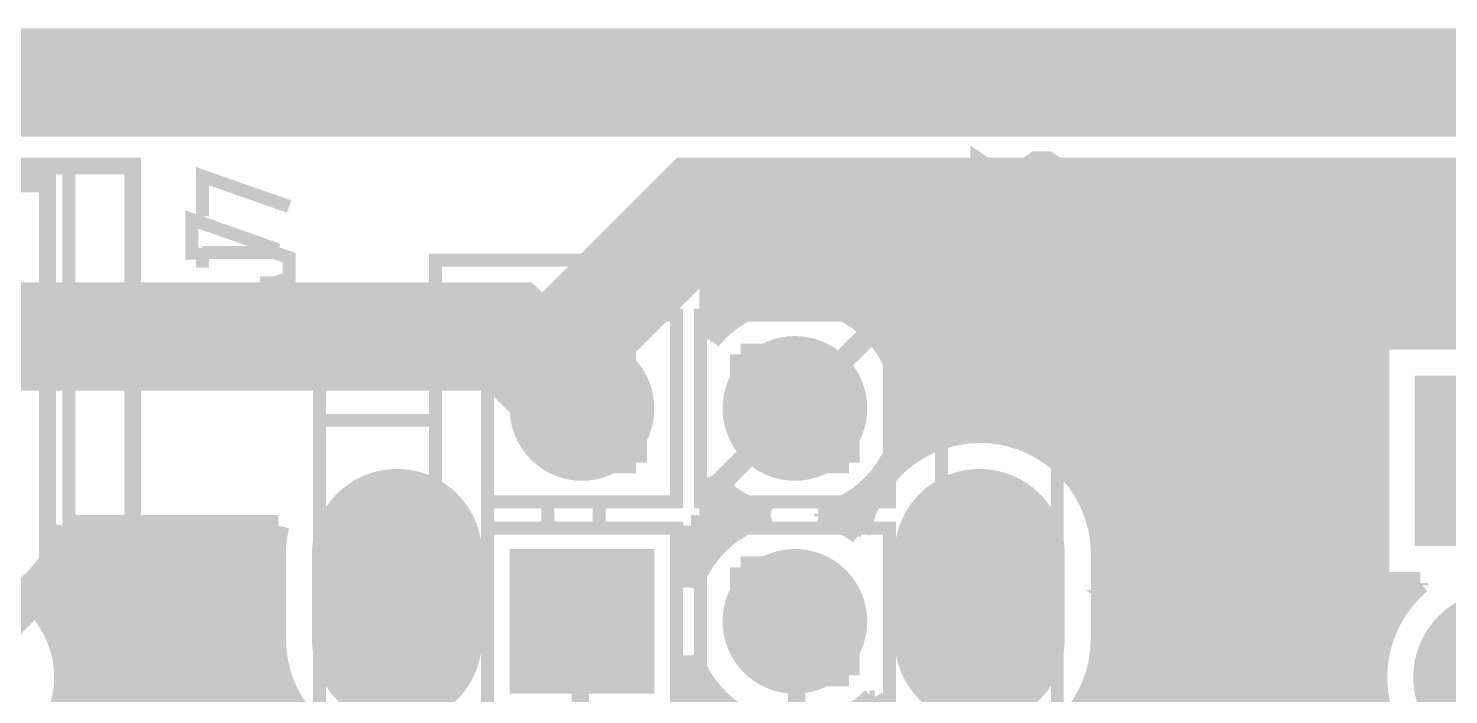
# Model space of a CAD drawing. Extents: x -1 to 101, y -64 to 41.
# Drawn here: x 30.99 to 47.66, y 32.82 to 40.63 of the extents above; entities that cross this region are included whole.
import ezdxf

# ---------------------------------------------------------------- set-up
doc = ezdxf.new("R2010")
doc.units = 0
doc.header["$MEASUREMENT"] = 0
doc.layers.get('0').update_dxf_attribs({"linetype": 'CONTINUOUS'})
for name, color, linetype in [('22-313-0_AST', 7, 'CONTINUOUS'), ('22-313-0_BOT', 7, 'CONTINUOUS'), ('22-313-0_DRD', 2, 'CONTINUOUS'), ('22-313-0_SMB', 4, 'CONTINUOUS'), ('22-313-0_SMT', 3, 'CONTINUOUS'), ('22-313-0_SST', 10, 'CONTINUOUS'), ('22-313-0_TOP', 14, 'CONTINUOUS'), ('THRUHOLE_TAP', 11, 'CONTINUOUS')]:
    doc.layers.add(name, color=color, linetype=linetype)

# ---------------------------------------------------------------- blocks, each defined once
blk = doc.blocks.new('SQUARE_14')
blk.add_solid([(0.99949, 0.99949), (0.99949, -0.99949), (-0.99949, 0.99949), (-0.99949, -0.99949)])
blk = doc.blocks.new('OBLONG_15')
at = {"const_width": 1.99898}
blk.add_lwpolyline([(0, 0.50038), (0, -0.50038)], dxfattribs=at)
at = {"const_width": 0.99949}
for points in [[(-0.499744, 0.50038, 1), (0.499744, 0.50038, 1)], [(-0.499744, -0.50038, 1), (0.499744, -0.50038, 1)]]:
    blk.add_lwpolyline(points, format="xyb", close=True, dxfattribs=at)
blk = doc.blocks.new('ROUND_16')
at = {"const_width": 0.84963}
blk.add_lwpolyline([(-0.424814, 0, 1), (0.424814, 0, 1)], format="xyb", close=True, dxfattribs=at)
blk = doc.blocks.new('SQUARE_17')
blk.add_solid([(0.84963, 0.84963), (0.84963, -0.84963), (-0.84963, 0.84963), (-0.84963, -0.84963)])
blk = doc.blocks.new('ROUND_41')
at = {"const_width": 1.016}
blk.add_lwpolyline([(-0.508, 0, 1), (0.508, 0, 1)], format="xyb", close=True, dxfattribs=at)
blk = doc.blocks.new('ROUND_11')
at = {"const_width": 0.59944}
blk.add_lwpolyline([(-0.29972, 0, 1), (0.29972, 0, 1)], format="xyb", close=True, dxfattribs=at)
blk = doc.blocks.new('ROUND_33')
at = {"const_width": 0.8001}
blk.add_lwpolyline([(-0.40005, 0, 1), (0.40005, 0, 1)], format="xyb", close=True, dxfattribs=at)

msp = doc.modelspace()

# ---------------------------------------------------------------- linework, layer by layer
at = {"layer": '22-313-0_AST'}
for points, const_width in [([(0, 39.99992), (0, 0), (99.949, 0), (99.949, 39.99992), (0, 39.99992)], 1.27), ([(32.20974, 27.5209), (32.20974, 39.01948), (26.45918, 39.01948), (26.45918, 27.02052), (32.20974, 27.02052), (32.20974, 27.5209)], 0.19812), ([(31.21152, 39.03472), (29.9593, 39.03472), (29.9593, 38.7858)], 0.14986), ([(31.21152, 38.99154), (29.9593, 38.99154)], 0.14986), ([(30.97022, 39.03472), (30.97022, 38.7858)], 0.14986), ([(31.1023, 39.03472), (31.1023, 38.7858)], 0.14986), ([(32.20974, 34.5186), (31.20898, 34.5186), (31.20898, 39.01948)], 0.19812), ([(31.21152, 39.03472), (31.21152, 38.7858)], 0.14986), ([(31.46044, 34.52114), (31.46044, 39.01948)], 0.14986), ([(46.26102, 38.91534), (46.06036, 38.92042), (46.06036, 27.12466), (53.95468, 27.12466), (53.95468, 38.91534), (46.26102, 38.91534)], 0.20066), ([(31.21152, 38.85692), (29.9593, 38.85692)], 0.14986), ([(31.21152, 38.7858), (29.9593, 38.7858)], 0.14986), ([(46.6979, 38.50386), (46.6979, 37.53612)], 0.20066), ([(46.87824, 38.52926), (46.87824, 37.51072)], 0.20066), ([(47.05858, 38.48862), (47.05858, 37.55136)], 0.20066), ([(33.91916, 38.0365), (32.90316, 38.3921), (32.90316, 37.91966)], 0.1524), ([(46.51756, 38.39972), (46.51756, 37.64026)], 0.20066), ([(47.20082, 38.39718), (46.51756, 38.39718)], 0.20066), ([(47.23638, 38.36162), (47.23638, 37.67836)], 0.20066), ([(47.32782, 38.21938), (46.39056, 38.21938)], 0.20066), ([(47.36846, 38.03904), (46.34992, 38.03904)], 0.20066), ([(35.76574, 32.53486), (34.4043, 32.53486), (34.4043, 31.93542), (35.76574, 31.93542), (35.76574, 37.91458), (41.70426, 37.91458), (41.70426, 31.93542), (43.0657, 31.93542), (43.0657, 32.53486), (43.0657, 36.03498), (41.70426, 36.03498)], 0.1524), ([(47.34306, 37.8587), (46.37532, 37.8587)], 0.20066), ([(47.23892, 37.67836), (46.47946, 37.67836)], 0.20066), ([(32.90316, 37.5539), (32.90316, 37.31768)], 0.1524), ([(33.5788, 37.13988), (33.74898, 37.13988), (33.91916, 37.1983), (33.91916, 37.43706), (33.74898, 37.49548), (32.90316, 37.49548)], 0.1524), ([(36.53536, 29.92374), (40.93464, 29.92374), (40.93464, 31.115), (40.93464, 32.58058), (41.09466, 32.58058), (41.09466, 34.77006), (38.8747, 34.77006), (38.8747, 32.58058), (40.06596, 32.58058), (40.06596, 32.29864), (37.40404, 32.29864), (37.40404, 32.58058), (38.5953, 32.58058), (38.5953, 34.77006), (37.68598, 34.77006), (37.68598, 35.07994), (38.5953, 35.07994), (38.5953, 37.26942), (36.37534, 37.26942), (36.37534, 32.58058), (36.53536, 32.58058), (36.53536, 31.115), (36.53536, 29.92374)], 0.1524), ([(41.09466, 37.26942), (38.8747, 37.26942), (38.8747, 35.07994), (41.09466, 35.07994), (41.09466, 37.26942)], 0.1524), ([(35.76574, 36.63442), (34.4043, 36.63442), (34.4043, 36.03498), (34.4043, 32.53486)], 0.1524), ([(43.0657, 36.03498), (43.0657, 36.63442), (41.70426, 36.63442)], 0.1524), ([(37.16782, 36.49218), (37.16782, 35.85718), (37.80282, 35.85718), (37.65296, 36.00704), (37.65296, 36.34232), (37.80282, 36.49218), (37.16782, 36.49218), (37.31768, 36.34232), (37.31768, 36.00704), (37.65296, 36.00704)], 0.1524), ([(37.80282, 36.49218), (37.80282, 35.85718)], 0.1524), ([(40.15232, 36.00704), (40.30218, 35.85718), (40.30218, 36.49218), (39.66718, 36.49218), (39.81704, 36.34232), (39.81704, 36.00704), (40.15232, 36.00704), (40.15232, 36.34232), (39.81704, 36.34232)], 0.1524), ([(39.66718, 36.49218), (39.66718, 35.85718)], 0.1524), ([(40.30218, 36.49218), (40.15232, 36.34232)], 0.1524), ([(37.31768, 36.34232), (37.65296, 36.34232)], 0.1524), ([(35.76574, 36.03498), (34.4043, 36.03498)], 0.1524), ([(37.16782, 35.85718), (37.31768, 36.00704)], 0.1524), ([(40.30218, 35.85718), (39.66718, 35.85718), (39.81704, 36.00704)], 0.1524), ([(36.37534, 34.77006), (37.084, 34.77006), (37.084, 35.07994), (37.68598, 35.07994)], 0.1524), ([(36.37534, 35.07994), (37.084, 35.07994)], 0.1524), ([(44.49318, 34.45002), (44.66082, 34.5694), (44.66082, 34.80562), (44.49318, 34.925), (44.323, 34.925), (43.98518, 34.68878), (43.64482, 34.925), (43.64482, 34.45002)], 0.1524), ([(37.68598, 34.77006), (37.084, 34.77006)], 0.1524), ([(37.65296, 33.50768), (37.80282, 33.35782), (37.16782, 33.35782), (37.31768, 33.50768), (37.65296, 33.50768), (37.65296, 33.84296), (37.80282, 33.99282), (37.16782, 33.99282), (37.31768, 33.84296), (37.65296, 33.84296)], 0.1524), ([(37.16782, 33.99282), (37.16782, 33.35782)], 0.1524), ([(37.80282, 33.99282), (37.80282, 33.35782)], 0.1524), ([(40.15232, 33.50768), (40.30218, 33.35782), (39.66718, 33.35782), (39.81704, 33.50768), (40.15232, 33.50768), (40.15232, 33.84296), (40.30218, 33.99282), (39.66718, 33.99282), (39.81704, 33.84296), (40.15232, 33.84296)], 0.1524), ([(39.66718, 33.99282), (39.66718, 33.35782)], 0.1524), ([(40.30218, 33.99282), (40.30218, 33.35782)], 0.1524), ([(44.66082, 33.96742), (43.64482, 33.96742), (43.815, 33.85058)], 0.1524), ([(44.66082, 34.0868), (44.66082, 33.85058)], 0.1524), ([(37.31768, 33.50768), (37.31768, 33.84296)], 0.1524), ([(39.81704, 33.50768), (39.81704, 33.84296)], 0.1524), ([(43.64482, 33.36798), (43.64482, 33.12922)], 0.1524), ([(44.323, 32.95142), (44.49318, 32.95142), (44.66082, 33.01238), (44.66082, 33.2486), (44.49318, 33.30702), (43.64482, 33.30702)], 0.1524)]:
    msp.add_lwpolyline(points, dxfattribs=dict(at, const_width=const_width))
at = {"layer": '22-313-0_AST', "const_width": 0.20066}
for points in [[(46.86046, 38.52926, 0.4142136), (46.35246, 38.02126)], [(47.36846, 38.02126, 0.4142136), (46.86046, 38.52926)], [(46.34992, 38.02126, 0.4142136), (46.86046, 37.51072)], [(46.86046, 37.51072, 0.4142136), (47.371, 38.02126)]]:
    msp.add_lwpolyline(points, format="xyb", dxfattribs=at)
at = {"layer": '22-313-0_BOT'}
for points, const_width in [([(37.48532, 36.17468), (37.48532, 37.10432), (38.862, 38.481), (92.075, 38.481), (94.99854, 35.55492), (94.99854, 34.99866)], 1.27), ([(86.106, 37.4142), (40.3098, 37.4142)], 0.254), ([(40.5638, 37.4142), (40.5638, 37.31768)], 0.254), ([(40.7924, 37.4142), (40.7924, 37.17036)], 0.254), ([(41.021, 37.4142), (41.021, 36.92906)], 0.254), ([(41.2496, 37.4142), (41.2496, 36.38296)], 0.254), ([(41.4782, 37.4142), (41.4782, 35.7251)], 0.254), ([(41.7068, 37.4142), (41.7068, 35.82416)], 0.254), ([(41.9354, 37.4142), (41.9354, 35.88004)], 0.254), ([(42.164, 37.4142), (42.164, 35.89528)], 0.254), ([(42.3926, 37.4142), (42.3926, 35.87496)], 0.254), ([(42.6212, 37.4142), (42.6212, 35.81654)], 0.254), ([(42.8498, 37.4142), (42.8498, 35.71494)], 0.254), ([(43.0784, 37.4142), (43.0784, 35.55746)], 0.254), ([(43.307, 37.4142), (43.307, 35.31362)], 0.254), ([(43.5356, 37.4142), (43.5356, 34.84118)], 0.254), ([(43.7642, 37.4142), (43.7642, 24.74214)], 0.254), ([(43.9928, 37.4142), (43.9928, 24.59228)], 0.254), ([(44.2214, 37.4142), (44.2214, 24.36368)], 0.254), ([(44.45, 37.4142), (44.45, 23.94966)], 0.254), ([(44.6786, 37.4142), (44.6786, 8.9916)], 0.254), ([(44.9072, 37.4142), (44.9072, 8.91794)], 0.254), ([(45.1358, 37.4142), (45.1358, 8.79602)], 0.254), ([(45.3644, 37.4142), (45.3644, 8.6106)], 0.254), ([(45.593, 37.4142), (45.593, 8.31088)], 0.254), ([(45.8216, 37.4142), (45.8216, 25.29078)], 0.254), ([(46.0502, 37.4142), (46.0502, 25.51938)], 0.254), ([(46.2788, 37.4142), (46.2788, 25.74798)], 0.254), ([(46.5074, 37.4142), (46.5074, 25.97658)], 0.254), ([(46.736, 37.4142), (46.736, 26.20518)], 0.254), ([(46.9646, 37.4142), (46.9646, 36.99256)], 0.254), ([(47.1932, 37.4142), (47.1932, 36.99256)], 0.254), ([(47.4218, 37.4142), (47.4218, 36.99256)], 0.254), ([(47.6504, 37.4142), (47.6504, 36.99256)], 0.254), ([(86.106, 37.3634), (40.46474, 37.3634)], 0.254), ([(40.89146, 37.08146), (39.98468, 36.17468)], 0.254), ([(65.4939, 37.1348), (40.83304, 37.1348)], 0.254), ([(46.82744, 36.9062), (41.03624, 36.9062)], 0.254), ([(46.82744, 36.99256), (46.82744, 34.12744)], 0.254), ([(49.69256, 36.99256), (46.82744, 36.99256)], 0.254), ([(46.82744, 36.6776), (41.16324, 36.6776)], 0.254), ([(46.82744, 36.449), (41.2369, 36.449)], 0.254), ([(46.82744, 36.2204), (41.26484, 36.2204)], 0.254), ([(41.2496, 35.9664), (41.2496, 35.5727)], 0.254), ([(46.82744, 35.9918), (41.25214, 35.9918)], 0.254), ([(41.55186, 35.7632), (41.1988, 35.7632)], 0.254), ([(46.82744, 35.7632), (42.75582, 35.7632)], 0.254), ([(41.021, 35.4203), (41.021, 35.33902)], 0.254), ([(41.20388, 35.5346), (41.09466, 35.5346)], 0.254), ([(46.82744, 35.5346), (43.10634, 35.5346)], 0.254), ([(40.9956, 35.306), (40.92702, 35.306)], 0.254), ([(46.82744, 35.306), (43.31208, 35.306)], 0.254), ([(40.86098, 35.0774), (40.64762, 35.0774)], 0.254), ([(40.7924, 35.179), (40.7924, 34.90468)], 0.254), ([(46.82744, 35.0774), (43.44924, 35.0774)], 0.254), ([(40.3352, 34.94024), (40.3352, 34.90722)], 0.254), ([(40.5638, 35.03168), (40.5638, 34.81832)], 0.254), ([(40.77462, 34.8488), (40.49776, 34.8488)], 0.254), ([(46.82744, 34.8488), (43.53306, 34.8488)], 0.254), ([(46.82744, 34.6202), (43.57624, 34.6202)], 0.254), ([(43.5864, 34.46526), (43.5864, 33.4645)], 0.254), ([(46.82744, 34.3916), (43.5864, 34.3916)], 0.254), ([(30.9626, 34.07664), (30.9626, 33.9598)], 0.254), ([(33.8836, 34.163), (31.05658, 34.163)], 0.254), ([(31.1912, 34.163), (31.1912, 33.7185)], 0.254), ([(31.4198, 34.163), (31.4198, 27.19324)], 0.254), ([(31.6484, 34.163), (31.6484, 26.95956)], 0.254), ([(31.877, 34.163), (31.877, 24.2189)], 0.254), ([(32.1056, 34.163), (32.1056, 24.50592)], 0.254), ([(32.3342, 34.163), (32.3342, 24.68372)], 0.254), ([(32.5628, 34.163), (32.5628, 24.80056)], 0.254), ([(32.7914, 34.163), (32.7914, 24.87168)], 0.254), ([(33.02, 34.163), (33.02, 24.9047)], 0.254), ([(33.2486, 34.163), (33.2486, 24.89708)], 0.254), ([(33.4772, 34.163), (33.4772, 24.85644)], 0.254), ([(33.7058, 34.163), (33.7058, 24.77008)], 0.254), ([(33.8836, 34.163), (33.8836, 33.4645)], 0.254), ([(46.82744, 34.163), (43.5864, 34.163)], 0.254), ([(47.32782, 34.12744), (46.82744, 34.12744)], 0.254), ([(46.9646, 34.12744), (46.9646, 33.66516)], 0.254), ([(47.1932, 34.12744), (47.1932, 33.9979)], 0.254), ([(33.8836, 33.9344), (30.99562, 33.9344)], 0.254), ([(47.13732, 33.9344), (43.5864, 33.9344)], 0.254), ([(31.06166, 33.8709), (30.20822, 33.02)], 0.254), ([(33.8836, 33.7058), (31.20136, 33.7058)], 0.254), ([(46.98492, 33.7058), (43.5864, 33.7058)], 0.254), ([(33.8836, 33.4772), (31.32328, 33.4772)], 0.254), ([(46.88586, 33.4772), (43.5864, 33.4772)], 0.254), ([(33.89884, 33.2486), (31.39186, 33.2486)], 0.254), ([(38.76548, 33.27654), (38.76548, 32.39262)], 0.254), ([(46.82998, 33.2486), (43.56862, 33.2486)], 0.254), ([(33.9344, 33.0835), (33.9344, 24.638)], 0.254), ([(43.5356, 33.08604), (43.5356, 24.83866)], 0.254), ([(33.95218, 33.02), (31.41472, 33.02)], 0.254), ([(38.88232, 33.02), (38.76548, 33.02)], 0.254), ([(38.9636, 32.89808), (38.9636, 24.61514)], 0.254), ([(46.8122, 33.02), (43.51528, 33.02)], 0.254), ([(34.05124, 32.7914), (31.39186, 32.7914)], 0.254), ([(39.05504, 32.7914), (38.76548, 32.7914)], 0.254), ([(46.82998, 32.7914), (43.41622, 32.7914)], 0.254)]:
    msp.add_lwpolyline(points, dxfattribs=dict(at, const_width=const_width))
at = {"layer": '22-313-0_BOT', "const_width": 0.254}
for points in [[(41.26738, 36.17468, 0.3409284), (40.3098, 37.4142)], [(40.26662, 34.925, 0.3506188), (41.26484, 36.17468)], [(42.15384, 35.89528, 0.3653877), (40.74414, 34.70656)], [(43.5864, 34.46526, 0.4142136), (42.15384, 35.89782)], [(40.74414, 34.70656, 0.1035881), (40.26654, 34.92464)], [(30.88386, 34.01822, 0.0468062), (31.05821, 34.16135)], [(47.32782, 34.12744, 0.2212884), (46.81246, 33.02)], [(31.41472, 33.02, 0.248902), (30.88449, 34.01915)], [(33.8836, 33.4645, 0.4142136), (35.31362, 32.03448)], [(42.15384, 32.03448, 0.4142136), (43.58386, 33.4645)], [(38.76548, 33.27654, 0.3243796), (39.98468, 32.39262)], [(30.88132, 32.01924, 0.2496787), (31.41428, 33.02)], [(46.8122, 33.02, 0.2739317), (47.56404, 31.75)], [(39.98468, 32.39262, 0.201097), (40.89928, 32.77597)], [(40.89908, 32.77616, 0.2738116), (42.15384, 32.03448)]]:
    msp.add_lwpolyline(points, format="xyb", dxfattribs=at)
at = {"layer": '22-313-0_DRD'}
for points, const_width in [([(0, 39.99992), (0, 0), (99.949, 0), (99.949, 39.99992), (0, 39.99992)], 1.27), ([(36.85032, 36.80968), (36.85032, 36.17468)], 0.254), ([(37.48532, 36.80968), (36.85032, 36.80968)], 0.254), ([(37.48532, 35.53968), (37.48532, 36.80968)], 0.254), ([(39.34968, 36.80968), (39.34968, 36.17468)], 0.254), ([(39.98468, 36.80968), (39.34968, 36.80968)], 0.254), ([(39.98468, 35.53968), (39.98468, 36.80968)], 0.254), ([(36.85032, 36.17468), (38.12032, 36.17468)], 0.254), ([(38.12032, 36.17468), (38.12032, 35.53968)], 0.254), ([(39.34968, 36.17468), (40.61968, 36.17468)], 0.254), ([(40.61968, 36.17468), (40.61968, 35.53968)], 0.254), ([(47.625, 36.195), (47.625, 35.56)], 0.254), ([(48.26, 36.195), (47.625, 36.195)], 0.254), ([(47.625, 35.56), (48.895, 35.56)], 0.254), ([(38.12032, 35.53968), (37.48532, 35.53968)], 0.254), ([(40.61968, 35.53968), (39.98468, 35.53968)], 0.254), ([(35.05962, 34.59988), (34.67862, 34.21888)], 0.254), ([(35.56762, 34.59988), (35.05962, 34.59988)], 0.254), ([(35.94862, 34.21888), (35.56762, 34.59988)], 0.254), ([(41.89984, 34.59988), (41.51884, 34.21888)], 0.254), ([(42.40784, 34.59988), (41.89984, 34.59988)], 0.254), ([(42.78884, 34.21888), (42.40784, 34.59988)], 0.254), ([(35.05962, 34.34588), (35.05962, 34.21888)], 0.254), ([(35.18662, 34.34588), (35.05962, 34.34588)], 0.254), ([(35.18662, 34.21888), (35.18662, 34.34588)], 0.254), ([(35.44062, 34.34588), (35.44062, 34.21888)], 0.254), ([(35.56762, 34.34588), (35.44062, 34.34588)], 0.254), ([(35.56762, 34.21888), (35.56762, 34.34588)], 0.254), ([(36.85032, 34.31032), (36.85032, 33.67532)], 0.254), ([(37.48532, 34.31032), (36.85032, 34.31032)], 0.254), ([(37.48532, 33.04032), (37.48532, 34.31032)], 0.254), ([(39.34968, 34.31032), (39.34968, 33.67532)], 0.254), ([(39.98468, 34.31032), (39.34968, 34.31032)], 0.254), ([(39.98468, 33.04032), (39.98468, 34.31032)], 0.254), ([(41.89984, 34.34588), (41.89984, 34.21888)], 0.254), ([(42.02684, 34.34588), (41.89984, 34.34588)], 0.254), ([(42.02684, 34.21888), (42.02684, 34.34588)], 0.254), ([(42.28084, 34.34588), (42.28084, 34.21888)], 0.254), ([(42.40784, 34.34588), (42.28084, 34.34588)], 0.254), ([(42.40784, 34.21888), (42.40784, 34.34588)], 0.254), ([(34.67862, 34.21888), (34.67862, 33.71088)], 0.254), ([(35.05962, 34.21888), (35.18662, 34.21888)], 0.254), ([(35.44062, 34.21888), (35.56762, 34.21888)], 0.254), ([(35.94862, 33.71088), (35.94862, 34.21888)], 0.254), ([(41.51884, 34.21888), (41.51884, 33.71088)], 0.254), ([(41.89984, 34.21888), (42.02684, 34.21888)], 0.254), ([(42.28084, 34.21888), (42.40784, 34.21888)], 0.254), ([(42.78884, 33.71088), (42.78884, 34.21888)], 0.254), ([(35.18662, 33.58388), (34.93262, 33.83788)], 0.254), ([(35.69462, 33.83788), (35.44062, 33.58388)], 0.254), ([(42.02684, 33.58388), (41.77284, 33.83788)], 0.254), ([(42.53484, 33.83788), (42.28084, 33.58388)], 0.254), ([(34.67862, 33.71088), (35.05962, 33.32988)], 0.254), ([(35.44062, 33.58388), (35.18662, 33.58388)], 0.254), ([(35.56762, 33.32988), (35.94862, 33.71088)], 0.254), ([(36.85032, 33.67532), (38.12032, 33.67532)], 0.254), ([(38.12032, 33.67532), (38.12032, 33.04032)], 0.254), ([(39.34968, 33.67532), (40.61968, 33.67532)], 0.254), ([(40.61968, 33.67532), (40.61968, 33.04032)], 0.254), ([(41.51884, 33.71088), (41.89984, 33.32988)], 0.254), ([(42.28084, 33.58388), (42.02684, 33.58388)], 0.254), ([(42.40784, 33.32988), (42.78884, 33.71088)], 0.254), ([(47.625, 33.655), (47.625, 33.02)], 0.254), ([(48.26, 33.655), (47.625, 33.655)], 0.254), ([(35.05962, 33.32988), (35.56762, 33.32988)], 0.254), ([(41.89984, 33.32988), (42.40784, 33.32988)], 0.254), ([(38.12032, 33.04032), (37.48532, 33.04032)], 0.254), ([(40.61968, 33.04032), (39.98468, 33.04032)], 0.254), ([(47.625, 33.02), (48.895, 33.02)], 0.254)]:
    msp.add_lwpolyline(points, dxfattribs=dict(at, const_width=const_width))
at = {"layer": '22-313-0_SST'}
for points, const_width in [([(42.96918, 38.64102), (43.13682, 38.7604), (43.13682, 38.99662), (42.96918, 39.116), (42.799, 39.116), (42.46118, 38.87978), (42.12082, 39.116), (42.12082, 38.64102)], 0.1524), ([(32.20974, 27.5209), (32.20974, 39.01948), (26.45918, 39.01948), (26.45918, 27.02052), (32.20974, 27.02052), (32.20974, 27.5209)], 0.19812), ([(31.21152, 39.03472), (29.9593, 39.03472), (29.9593, 38.7858)], 0.14986), ([(31.21152, 38.99154), (29.9593, 38.99154)], 0.14986), ([(30.97022, 39.03472), (30.97022, 38.7858)], 0.14986), ([(31.1023, 39.03472), (31.1023, 38.7858)], 0.14986), ([(32.20974, 34.5186), (31.20898, 34.5186), (31.20898, 39.01948)], 0.19812), ([(31.21152, 39.03472), (31.21152, 38.7858)], 0.14986), ([(31.46044, 34.52114), (31.46044, 39.01948)], 0.14986), ([(46.26102, 38.91534), (46.06036, 38.92042), (46.06036, 27.12466), (53.95468, 27.12466), (53.95468, 38.91534), (46.26102, 38.91534)], 0.20066), ([(31.21152, 38.85692), (29.9593, 38.85692)], 0.14986), ([(31.21152, 38.7858), (29.9593, 38.7858)], 0.14986), ([(34.04616, 38.5445), (33.03016, 38.9001), (33.03016, 38.42766)], 0.1524), ([(46.6979, 38.50386), (46.6979, 37.53612)], 0.20066), ([(46.87824, 38.52926), (46.87824, 37.51072)], 0.20066), ([(47.05858, 38.48862), (47.05858, 37.55136)], 0.20066), ([(43.13682, 38.2778), (43.13682, 38.04158)], 0.1524), ([(45.60316, 38.38702), (45.60316, 37.91204), (44.92498, 38.38702), (44.7548, 38.38702), (44.58716, 38.32606), (44.58716, 37.97046), (44.7548, 37.91204)], 0.1524), ([(46.51756, 38.39972), (46.51756, 37.64026)], 0.20066), ([(47.20082, 38.39718), (46.51756, 38.39718)], 0.20066), ([(47.23638, 38.36162), (47.23638, 37.67836)], 0.20066), ([(43.13682, 38.15842), (42.12082, 38.15842), (42.291, 38.04158)], 0.1524), ([(47.32782, 38.21938), (46.39056, 38.21938)], 0.20066), ([(33.03016, 38.0619), (33.03016, 37.82568)], 0.1524), ([(33.7058, 37.64788), (33.87598, 37.64788), (34.04616, 37.7063), (34.04616, 37.94506), (33.87598, 38.00348), (33.03016, 38.00348)], 0.1524), ([(47.36846, 38.03904), (46.34992, 38.03904)], 0.20066), ([(35.76574, 32.53486), (34.4043, 32.53486), (34.4043, 31.93542), (35.76574, 31.93542), (35.76574, 37.91458), (41.70426, 37.91458), (41.70426, 31.93542), (43.0657, 31.93542), (43.0657, 32.53486), (43.0657, 36.03498), (41.70426, 36.03498)], 0.1524), ([(47.34306, 37.8587), (46.37532, 37.8587)], 0.20066), ([(47.23892, 37.67836), (46.47946, 37.67836)], 0.20066), ([(42.12082, 37.55898), (42.12082, 37.32022)], 0.1524), ([(42.799, 37.14242), (42.96918, 37.14242), (43.13682, 37.20338), (43.13682, 37.4396), (42.96918, 37.49802), (42.12082, 37.49802)], 0.1524), ([(44.58716, 37.54882), (45.43298, 37.54882), (45.60316, 37.48786), (45.60316, 37.13226), (45.43298, 37.07384), (44.58716, 37.07384)], 0.1524), ([(36.53536, 29.92374), (40.93464, 29.92374), (40.93464, 31.115), (40.93464, 32.58058), (41.09466, 32.58058), (41.09466, 34.77006), (38.8747, 34.77006), (38.8747, 32.58058), (40.06596, 32.58058), (40.06596, 32.29864), (37.40404, 32.29864), (37.40404, 32.58058), (38.5953, 32.58058), (38.5953, 34.77006), (37.68598, 34.77006), (37.68598, 35.07994), (38.5953, 35.07994), (38.5953, 37.26942), (36.37534, 37.26942), (36.37534, 32.58058), (36.53536, 32.58058), (36.53536, 31.115), (36.53536, 29.92374)], 0.1524), ([(41.09466, 37.26942), (38.8747, 37.26942), (38.8747, 35.07994), (41.09466, 35.07994), (41.09466, 37.26942)], 0.1524), ([(35.76574, 36.63442), (34.4043, 36.63442), (34.4043, 36.03498), (34.4043, 32.53486)], 0.1524), ([(43.0657, 36.03498), (43.0657, 36.63442), (41.70426, 36.63442)], 0.1524), ([(37.16782, 36.49218), (37.16782, 35.85718), (37.80282, 35.85718), (37.65296, 36.00704), (37.65296, 36.34232), (37.80282, 36.49218), (37.16782, 36.49218), (37.31768, 36.34232), (37.31768, 36.00704), (37.65296, 36.00704)], 0.1524), ([(37.80282, 36.49218), (37.80282, 35.85718)], 0.1524), ([(40.15232, 36.00704), (40.30218, 35.85718), (40.30218, 36.49218), (39.66718, 36.49218), (39.81704, 36.34232), (39.81704, 36.00704), (40.15232, 36.00704), (40.15232, 36.34232), (39.81704, 36.34232)], 0.1524), ([(39.66718, 36.49218), (39.66718, 35.85718)], 0.1524), ([(40.30218, 36.49218), (40.15232, 36.34232)], 0.1524), ([(37.31768, 36.34232), (37.65296, 36.34232)], 0.1524), ([(45.38218, 35.09518), (45.38218, 36.11118), (45.2628, 35.941)], 0.1524), ([(35.76574, 36.03498), (34.4043, 36.03498)], 0.1524), ([(37.16782, 35.85718), (37.31768, 36.00704)], 0.1524), ([(40.30218, 35.85718), (39.66718, 35.85718), (39.81704, 36.00704)], 0.1524), ([(36.37534, 34.77006), (37.084, 34.77006), (37.084, 35.07994), (37.68598, 35.07994)], 0.1524), ([(36.37534, 35.07994), (37.084, 35.07994)], 0.1524), ([(45.49902, 35.09518), (45.2628, 35.09518)], 0.1524), ([(37.68598, 34.77006), (37.084, 34.77006)], 0.1524), ([(37.65296, 33.50768), (37.80282, 33.35782), (37.16782, 33.35782), (37.31768, 33.50768), (37.65296, 33.50768), (37.65296, 33.84296), (37.80282, 33.99282), (37.16782, 33.99282), (37.31768, 33.84296), (37.65296, 33.84296)], 0.1524), ([(37.16782, 33.99282), (37.16782, 33.35782)], 0.1524), ([(37.80282, 33.99282), (37.80282, 33.35782)], 0.1524), ([(40.15232, 33.50768), (40.30218, 33.35782), (39.66718, 33.35782), (39.81704, 33.50768), (40.15232, 33.50768), (40.15232, 33.84296), (40.30218, 33.99282), (39.66718, 33.99282), (39.81704, 33.84296), (40.15232, 33.84296)], 0.1524), ([(39.66718, 33.99282), (39.66718, 33.35782)], 0.1524), ([(40.30218, 33.99282), (40.30218, 33.35782)], 0.1524), ([(37.31768, 33.50768), (37.31768, 33.84296)], 0.1524), ([(39.81704, 33.50768), (39.81704, 33.84296)], 0.1524), ([(44.50334, 32.57296), (44.50334, 32.92856), (44.67098, 32.98698), (44.84116, 32.98698), (45.01134, 32.92856), (45.01134, 32.57296), (44.84116, 32.512), (44.67098, 32.512), (43.99534, 32.75076)], 0.1524)]:
    msp.add_lwpolyline(points, dxfattribs=dict(at, const_width=const_width))
at = {"layer": '22-313-0_SST', "const_width": 0.20066}
for points in [[(46.86046, 38.52926, 0.4142136), (46.35246, 38.02126)], [(47.36846, 38.02126, 0.4142136), (46.86046, 38.52926)], [(46.34992, 38.02126, 0.4142136), (46.86046, 37.51072)], [(46.86046, 37.51072, 0.4142136), (47.371, 38.02126)]]:
    msp.add_lwpolyline(points, format="xyb", dxfattribs=at)
at = {"layer": '22-313-0_TOP'}
for points, const_width in [([(54.76494, 38.862), (38.989, 38.862)], 0.254), ([(38.989, 38.862), (38.989, 36.9824)], 0.254), ([(39.0652, 38.862), (39.0652, 37.06622)], 0.254), ([(39.2938, 38.862), (39.2938, 37.25418)], 0.254), ([(39.5224, 38.862), (39.5224, 37.37102)], 0.254), ([(39.751, 38.862), (39.751, 37.43452)], 0.254), ([(39.9796, 38.862), (39.9796, 37.45484)], 0.254), ([(40.2082, 38.862), (40.2082, 37.43706)], 0.254), ([(40.4368, 38.862), (40.4368, 37.37356)], 0.254), ([(40.6654, 38.862), (40.6654, 37.25926)], 0.254), ([(40.894, 38.862), (40.894, 37.07892)], 0.254), ([(41.1226, 38.862), (41.1226, 36.76396)], 0.254), ([(41.3512, 38.862), (41.3512, 35.6489)], 0.254), ([(41.5798, 38.862), (41.5798, 35.7759)], 0.254), ([(41.8084, 38.862), (41.8084, 35.8521)], 0.254), ([(42.037, 38.862), (42.037, 35.8902)], 0.254), ([(42.2656, 38.862), (42.2656, 35.8902)], 0.254), ([(42.4942, 38.862), (42.4942, 35.85464)], 0.254), ([(42.7228, 38.862), (42.7228, 35.77844)], 0.254), ([(42.9514, 38.862), (42.9514, 35.65398)], 0.254), ([(43.18, 38.862), (43.18, 35.46348)], 0.254), ([(43.4086, 38.862), (43.4086, 35.15614)], 0.254), ([(43.6372, 38.862), (43.6372, 31.3055)], 0.254), ([(43.8658, 38.862), (43.8658, 31.3055)], 0.254), ([(44.0944, 38.862), (44.0944, 31.3055)], 0.254), ([(44.323, 38.862), (44.323, 31.3055)], 0.254), ([(44.5516, 38.862), (44.5516, 31.3055)], 0.254), ([(44.7802, 38.862), (44.7802, 31.3055)], 0.254), ([(45.0088, 38.862), (45.0088, 31.3055)], 0.254), ([(45.2374, 38.862), (45.2374, 31.3055)], 0.254), ([(45.466, 38.862), (45.466, 31.3055)], 0.254), ([(45.6946, 38.862), (45.6946, 27.6733)], 0.254), ([(45.9232, 38.862), (45.9232, 27.6733)], 0.254), ([(46.1518, 38.862), (46.1518, 27.77998)], 0.254), ([(46.3804, 38.862), (46.3804, 28.00858)], 0.254), ([(46.609, 38.862), (46.609, 28.23718)], 0.254), ([(46.8376, 38.862), (46.8376, 33.28924)], 0.254), ([(47.0662, 38.862), (47.0662, 36.99256)], 0.254), ([(47.2948, 38.862), (47.2948, 36.99256)], 0.254), ([(47.5234, 38.862), (47.5234, 36.99256)], 0.254), ([(47.752, 38.862), (47.752, 36.99256)], 0.254), ([(54.7497, 38.6842), (38.989, 38.6842)], 0.254), ([(54.7497, 38.4556), (38.989, 38.4556)], 0.254), ([(54.7497, 38.227), (38.989, 38.227)], 0.254), ([(54.7497, 37.9984), (38.989, 37.9984)], 0.254), ([(54.7497, 37.7698), (38.989, 37.7698)], 0.254), ([(37.48532, 36.17468), (36.83, 36.83), (36.63696, 37.01796), (30.20822, 37.01796)], 1.27), ([(54.7497, 37.5412), (38.989, 37.5412)], 0.254), ([(39.39286, 37.3126), (38.989, 37.3126)], 0.254), ([(54.7497, 37.3126), (40.57396, 37.3126)], 0.254), ([(39.08044, 37.084), (38.989, 37.084)], 0.254), ([(40.89146, 37.08146), (39.98468, 36.17468)], 0.254), ([(54.7497, 37.084), (40.88892, 37.084)], 0.254), ([(46.82744, 36.99256), (46.82744, 34.12744)], 0.254), ([(49.69256, 36.99256), (46.82744, 36.99256)], 0.254), ([(46.82744, 36.8554), (41.06926, 36.8554)], 0.254), ([(46.82744, 36.6268), (41.18356, 36.6268)], 0.254), ([(46.82744, 36.3982), (41.24706, 36.3982)], 0.254), ([(39.0779, 35.2679), (39.98468, 36.17468)], 0.254), ([(46.82744, 36.1696), (41.26484, 36.1696)], 0.254), ([(46.82744, 35.941), (41.24452, 35.941)], 0.254), ([(41.1226, 35.58286), (41.1226, 35.45586)], 0.254), ([(41.4528, 35.7124), (41.18102, 35.7124)], 0.254), ([(46.82744, 35.7124), (42.85488, 35.7124)], 0.254), ([(41.148, 35.4838), (41.06418, 35.4838)], 0.254), ([(46.82744, 35.4838), (43.15968, 35.4838)], 0.254), ([(38.989, 35.36696), (38.989, 34.798)], 0.254), ([(39.0906, 35.2552), (38.989, 35.2552)], 0.254), ([(39.0652, 35.2806), (39.0652, 34.56686)], 0.254), ([(40.96004, 35.2552), (40.87622, 35.2552)], 0.254), ([(40.894, 35.27044), (40.894, 35.14344)], 0.254), ([(46.82744, 35.2552), (43.34764, 35.2552)], 0.254), ([(39.2938, 35.09518), (39.2938, 34.75482)], 0.254), ([(40.6654, 35.08756), (40.6654, 34.7599)], 0.254), ([(39.41318, 35.0266), (38.989, 35.0266)], 0.254), ([(39.5224, 34.97834), (39.5224, 34.86912)], 0.254), ([(40.4368, 34.9758), (40.4368, 34.8742)], 0.254), ([(40.83812, 35.0266), (40.55364, 35.0266)], 0.254), ([(46.82744, 35.0266), (43.4721, 35.0266)], 0.254), ([(33.9217, 34.798), (31.3944, 34.798)], 0.254), ([(31.5214, 34.798), (31.5214, 27.1145)], 0.254), ([(31.75, 34.798), (31.75, 26.71572)], 0.254), ([(31.9786, 34.798), (31.9786, 25.36698)], 0.254), ([(32.2072, 34.798), (32.2072, 25.59558)], 0.254), ([(32.4358, 34.798), (32.4358, 25.82418)], 0.254), ([(32.6644, 34.798), (32.6644, 26.05278)], 0.254), ([(32.893, 34.798), (32.893, 26.28138)], 0.254), ([(33.1216, 34.798), (33.1216, 26.50998)], 0.254), ([(33.3502, 34.798), (33.3502, 26.73858)], 0.254), ([(33.5788, 34.798), (33.5788, 26.96718)], 0.254), ([(33.8074, 34.798), (33.8074, 27.19578)], 0.254), ([(38.76548, 34.798), (38.76548, 34.07156)], 0.254), ([(38.989, 34.798), (38.76548, 34.798)], 0.254), ([(38.8366, 34.798), (38.8366, 34.24428)], 0.254), ([(39.36746, 34.798), (38.989, 34.798)], 0.254), ([(40.76192, 34.798), (40.6019, 34.798)], 0.254), ([(46.82744, 34.798), (43.54576, 34.798)], 0.254), ([(33.88614, 34.5694), (31.32836, 34.5694)], 0.254), ([(39.06774, 34.5694), (38.76548, 34.5694)], 0.254), ([(46.82744, 34.5694), (43.58132, 34.5694)], 0.254), ([(31.2928, 34.49066), (31.2928, 33.54832)], 0.254), ([(33.8836, 34.46526), (33.8836, 33.4645)], 0.254), ([(43.5864, 34.46526), (43.5864, 33.4645)], 0.254), ([(33.8836, 34.3408), (31.20644, 34.3408)], 0.254), ([(38.88994, 34.3408), (38.76548, 34.3408)], 0.254), ([(46.82744, 34.3408), (43.5864, 34.3408)], 0.254), ([(33.8836, 34.1122), (31.00324, 34.1122)], 0.254), ([(31.0642, 34.16808), (31.0642, 33.86836)], 0.254), ([(47.31004, 34.1122), (43.5864, 34.1122)], 0.254), ([(47.32782, 34.12744), (46.82744, 34.12744)], 0.254), ([(47.0662, 34.12744), (47.0662, 33.83788)], 0.254), ([(47.2948, 34.12744), (47.2948, 34.0995)], 0.254), ([(31.06166, 33.8709), (30.20822, 33.02)], 0.254), ([(33.8836, 33.8836), (31.04896, 33.8836)], 0.254), ([(47.09668, 33.8836), (43.5864, 33.8836)], 0.254), ([(33.8836, 33.655), (31.23438, 33.655)], 0.254), ([(37.48532, 33.67532), (37.465, 33.655), (37.465, 28.0162)], 0.2032), ([(39.98468, 33.67532), (40.005, 33.655), (40.005, 28.0162)], 0.2032), ([(46.95952, 33.655), (43.5864, 33.655)], 0.254), ([(33.8836, 33.4264), (31.3436, 33.4264)], 0.254), ([(46.87062, 33.4264), (43.5864, 33.4264)], 0.254), ([(33.90646, 33.1978), (31.40202, 33.1978)], 0.254), ([(46.82236, 33.1978), (43.561, 33.1978)], 0.254), ([(33.96996, 32.9692), (31.41218, 32.9692)], 0.254), ([(46.8122, 32.9692), (43.4975, 32.9692)], 0.254), ([(34.07918, 32.7406), (31.3817, 32.7406)], 0.254), ([(34.036, 32.81934), (34.036, 27.42438)], 0.254), ([(40.9194, 32.7406), (40.86352, 32.7406)], 0.254), ([(40.894, 32.77108), (40.894, 28.8544)], 0.254), ([(46.84014, 32.7406), (43.38828, 32.7406)], 0.254), ([(43.4086, 32.77362), (43.4086, 31.3055)], 0.254), ([(46.8376, 32.75076), (46.8376, 30.74924)], 0.254)]:
    msp.add_lwpolyline(points, dxfattribs=dict(at, const_width=const_width))
at = {"layer": '22-313-0_TOP', "const_width": 0.254}
for points in [[(39.98468, 37.45738, 0.2260488), (38.98853, 36.98278)], [(41.26738, 36.17468, 0.4142136), (39.98468, 37.45738)], [(40.26662, 34.925, 0.3506188), (41.26484, 36.17468)], [(42.15384, 35.89528, 0.3653877), (40.74414, 34.70656)], [(43.5864, 34.46526, 0.4142136), (42.15384, 35.89782)], [(38.989, 35.36696, 0.1679066), (39.7001, 34.92456)], [(39.7002, 34.925, 0.2640782), (38.76579, 34.07146)], [(40.74414, 34.70656, 0.1035881), (40.26654, 34.92464)], [(30.88386, 34.01822, 0.2008302), (31.39528, 34.79784)], [(33.9217, 34.798, 0.0587293), (33.88248, 34.46526)], [(47.32782, 34.12744, 0.2212884), (46.81246, 33.02)], [(31.41472, 33.02, 0.248902), (30.88449, 34.01915)], [(33.8836, 33.4645, 0.4142136), (35.31362, 32.03448)], [(42.15384, 32.03448, 0.4142136), (43.58386, 33.4645)], [(30.88132, 32.01924, 0.2496787), (31.41428, 33.02)], [(46.8122, 33.02, 0.2739317), (47.56404, 31.75)], [(40.5384, 32.51708, 0.0871823), (40.90005, 32.7752)], [(40.89908, 32.77616, 0.2738116), (42.15384, 32.03448)]]:
    msp.add_lwpolyline(points, format="xyb", dxfattribs=at)

# ---------------------------------------------------------------- block references
at = {"layer": '22-313-0_BOT'}
for name, p in [('ROUND_16', (37.48532, 36.17468)), ('ROUND_16', (39.98468, 36.17468)), ('SQUARE_14', (48.26, 35.56)), ('OBLONG_15', (35.31362, 33.96488)), ('OBLONG_15', (42.15384, 33.96488)), ('SQUARE_17', (37.48532, 33.67532)), ('ROUND_16', (39.98468, 33.67532)), ('ROUND_41', (48.26, 33.02))]:
    msp.add_blockref(name, p, dxfattribs=at)
at = {"layer": '22-313-0_SMB'}
for name, p in [('ROUND_16', (37.48532, 36.17468)), ('ROUND_16', (39.98468, 36.17468)), ('SQUARE_14', (48.26, 35.56)), ('OBLONG_15', (35.31362, 33.96488)), ('OBLONG_15', (42.15384, 33.96488)), ('SQUARE_17', (37.48532, 33.67532)), ('ROUND_16', (39.98468, 33.67532)), ('ROUND_41', (48.26, 33.02))]:
    msp.add_blockref(name, p, dxfattribs=at)
at = {"layer": '22-313-0_SMT'}
for name, p in [('ROUND_16', (37.48532, 36.17468)), ('ROUND_16', (39.98468, 36.17468)), ('SQUARE_14', (48.26, 35.56)), ('OBLONG_15', (35.31362, 33.96488)), ('OBLONG_15', (42.15384, 33.96488)), ('SQUARE_17', (37.48532, 33.67532)), ('ROUND_16', (39.98468, 33.67532)), ('ROUND_41', (48.26, 33.02))]:
    msp.add_blockref(name, p, dxfattribs=at)
at = {"layer": '22-313-0_TOP'}
for name, p in [('ROUND_16', (37.48532, 36.17468)), ('ROUND_16', (39.98468, 36.17468)), ('SQUARE_14', (48.26, 35.56)), ('OBLONG_15', (35.31362, 33.96488)), ('OBLONG_15', (42.15384, 33.96488)), ('SQUARE_17', (37.48532, 33.67532)), ('ROUND_16', (39.98468, 33.67532)), ('ROUND_41', (48.26, 33.02))]:
    msp.add_blockref(name, p, dxfattribs=at)
at = {"layer": 'THRUHOLE_TAP'}
for name, p in [('ROUND_11', (37.48532, 36.17468)), ('ROUND_11', (39.98468, 36.17468)), ('ROUND_33', (35.31362, 33.96488)), ('ROUND_33', (42.15384, 33.96488)), ('ROUND_11', (37.48532, 33.67532)), ('ROUND_11', (39.98468, 33.67532))]:
    msp.add_blockref(name, p, dxfattribs=at)

doc.saveas('drawing.dxf')
